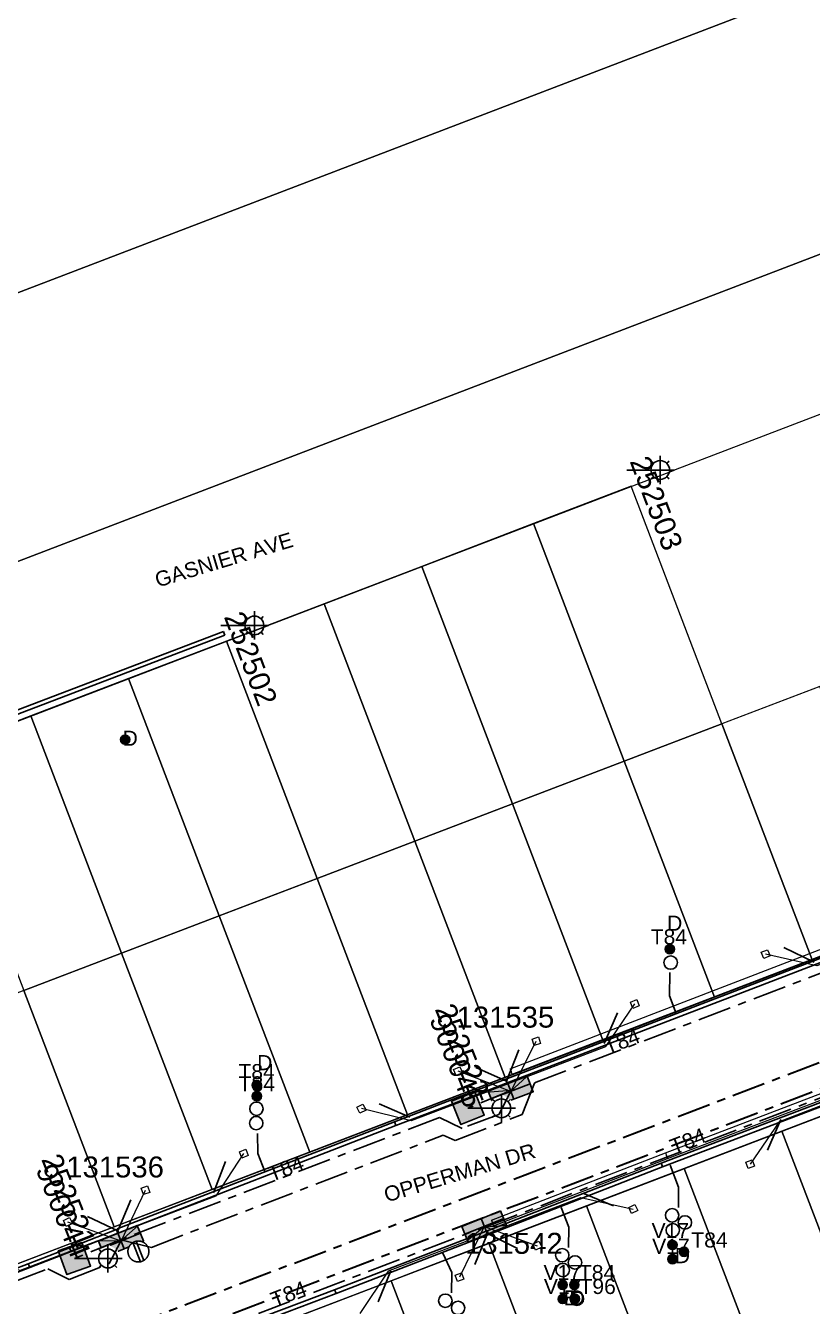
# Model space of a CAD drawing. Header units: metres. Extents: x 0 to 310918, y 0 to 6270107.
# Drawn here: x 310290.1 to 310384, y 6269805 to 6269957.9 of the extents above; entities that cross this region are included whole.
import ezdxf
from ezdxf.enums import TextEntityAlignment as Align

# ---------------------------------------------------------------- set-up
doc = ezdxf.new("R2010")
doc.units = ezdxf.units.M
doc.linetypes.add('Cable Exist UG', pattern=[7, 4, -1, 1, -1])
doc.linetypes.add('PHANTOMX2', pattern=[6.6, 3, -0.75, 0.2, -0.75, 0.2, -0.75, 0.2, -0.75])
doc.layers.get('0').update_dxf_attribs({"color": 6})
for name, color, linetype, lineweight in [('_User Miscellaneous1', 30, 'Continuous', 13), ('_User_HV_Exist', 1, 'Continuous', 35), ('_User_LV_Exist', 5, 'Continuous', 35), ('Cadastre Developer_SP_NEW', 92, 'Continuous', 15), ('Cadastre Land Parcels_SP_EXT', 118, 'Continuous', 15), ('Cadastre Roads_SP_EXT', 218, 'Continuous', 15), ('Mains_HV_EXT', 13, 'Continuous', 25), ('Mains_LV_EXT', 163, 'Continuous', 25), ('Mains_LV_SL_EXT', 135, 'Continuous', 25), ('Services_SP_EXT', 42, 'PHANTOMX2', 20)]:
    doc.layers.add(name, color=color, linetype=linetype, lineweight=lineweight)
doc.layers.add('_User Miscellaneous12', color=252, linetype='Continuous', lineweight=13, plot=False, transparency=0.75)
for name, color, linetype in [('Duct_SP_EXT', 30, 'Continuous'), ('Equip_LV_EXT', 7, 'Continuous'), ('SupportsUG_SP_LV_EXT', 7, 'Continuous'), ('SupportsUG_SP_LV_SL_EXT', 7, 'Continuous'), ('Trench_SP_EXT', 7, 'Continuous')]:
    doc.layers.add(name, color=color, linetype=linetype)
doc.layers.add('Features_HIDE', color=1, linetype='Continuous', plot=False)
doc.styles.add('COLUMN_LABEL', font='arial.ttf', dxfattribs={"height": 2})
doc.styles.add('iecARIAL', font='arial.ttf', dxfattribs={"height": 2})
doc.styles.add('POLE_LABEL', font='arial.ttf', dxfattribs={"height": 2})
doc.styles.add('SL_LABEL', font='arial.ttf', dxfattribs={"height": 2})
doc.styles.get("Standard").update_dxf_attribs({"font": 'arial.ttf'})

# ---------------------------------------------------------------- blocks, each defined once
blk = doc.blocks.new('COLUMN_EXT')
blk.add_hatch(color=256).paths.add_polyline_path([(1.5, -1.5), (1.5, 1.5), (-1.5, 1.5), (-1.5, -1.5)])
blk.add_lwpolyline([(1.5, 1.5), (-1.5, 1.5), (-1.5, -1.5), (1.5, -1.5)], close=True)
at = {"flags": 9}
for tag, p in [('STREETNAME', (-1.81, 1.6)), ('SUBURB', (-1.81, 1.8)), ('NOTES', (-1.81, 2)), ('COLUMN_TYPE', (-1.81, 0.4)), ('OWNED_BY', (-1.81, 0.6)), ('LOCATION', (-1.81, 1.4)), ('LEGEND', (-1.81, 1.2)), ('USAGE', (-1.81, 1)), ('STATE', (-1.81, 0.8))]:
    blk.add_attdef(tag, text='', height=0.2, rotation=180, dxfattribs=at).set_placement(p, align=Align.MIDDLE_LEFT)
at = {"flags": 1}
blk.add_attdef('Z', (-1.81, 2.35), '', height=0.2, rotation=180, dxfattribs=at)
at = {"flags": 9}
for tag, style, p in [('STRUCTURE_PLANT_NUMBER', 'POLE_LABEL', (-1.81, -0.03)), ('STREET_CODE', 'COLUMN_LABEL', (-1.81, 0.2))]:
    blk.add_attdef(tag, text='', height=0.2, rotation=180, dxfattribs=dict(at, style=style)).set_placement(p, align=Align.MIDDLE_LEFT)
at = {"style": 'COLUMN_LABEL', "width": 0.9, "flags": 8}
blk.add_attdef('ASSET_NUM', text='', height=2, rotation=270, dxfattribs=at).set_placement((2, -4), align=Align.MIDDLE_LEFT)
blk = doc.blocks.new('PILLAR_EXT')
blk.add_hatch(color=256).paths.add_polyline_path([(-2.5, 1), (-2.5, -1), (2.5, -1), (2.5, 1)])
for p, q in [((-2.5, 0), (2.5, 0)), ((0, 1), (0, -1))]:
    blk.add_line(p, q)
at = {"ltscale": 10}
blk.add_line((2.5, 0), (-2.5, 0), dxfattribs=at)
blk.add_lwpolyline([(-2.5, -1), (-1.25, -1), (1.25, -1), (2.5, -1), (2.5, 1), (-2.5, 1)], close=True)
at = {"width": 0.9, "flags": 8}
blk.add_attdef('ASSET_NUM', text='', height=2, rotation=90, dxfattribs=at).set_placement((-2, 4), align=Align.MIDDLE_LEFT)
for tag, p, flags in [('OWNED_BY', (0, -0.2), 9), ('STATE', (0, -0.4), 9), ('SUPPORT_TYPE', (0, -0.6), 9), ('USAGE', (0, -0.8), 9), ('LEGEND', (0, -1), 9), ('LOCATION', (0, -1.2), 9), ('NOTES', (0, -1.4), 9), ('PARENT', (0, -1.6), 9), ('STREETNAME', (0, -1.8), 9), ('SUBURB', (0, -2), 1)]:
    blk.add_attdef(tag, p, '', height=0.2, dxfattribs=dict(flags=flags))
blk = doc.blocks.new('DUCT_EXT')
blk.add_circle((0, 0.8), 0.8)
at = {"flags": 1}
blk.add_attdef('Z', (0, 0), '', height=0.2, dxfattribs=at)
at = {"flags": 9}
for tag, p in [('DUCT_CODE', (0, 0)), ('XSECT_TYPE', (0, -0.2)), ('STATE', (0, -0.6)), ('FB_REFERENCE', (0, -0.4)), ('NOTES', (0, -0.8))]:
    blk.add_attdef(tag, text='', height=0.2, dxfattribs=at).set_placement(p, align=Align.MIDDLE_LEFT)
blk = doc.blocks.new('SL_LANTERN_EXT')
at = {"flags": 9}
for tag, p in [('LRATECODE', (-7.4, 0)), ('LOUTREACHVOCAB', (-7.2, 0)), ('LOUTREACH', (-7, 0)), ('LANTNUMBER', (-6.6, 0)), ('LNEW', (-6.4, 0)), ('LMASTVOCAB', (-6.2, 0)), ('LMAST', (-6, 0)), ('LLAMPVOCAB', (-5.8, 0)), ('LLAMP', (-5.6, 0)), ('LEXIST', (-5.4, 0)), ('LCHARGE3PERCENT', (-5.2, 0)), ('LCHARGE3', (-5, 0)), ('LCHARGE2PERCENT', (-4.8, 0)), ('LCHARGE2', (-4.6, 0)), ('LCHARGE1PERCENT', (-4.4, 0)), ('LCHARGE1', (-4.2, 0)), ('LCATEGORY', (-4, 0)), ('LBRACKETVOCAB', (-3.8, 0)), ('LBRACKET', (-3.6, 0)), ('LKINGHEIGHT', (-3.4, 0)), ('CREPLACE', (-3.2, 0)), ('CREMOVE', (-3, 0)), ('CNUMBER', (-2.8, 0)), ('CNEW', (-2.6, 0)), ('CEXIST', (-2.4, 0)), ('USAGE', (-2.2, 0)), ('STATE', (-2, 0)), ('OWNED_BY', (-1.8, 0)), ('ORIENTATION', (-1.6, 0)), ('OPERATING_VOLTAGE', (-1.4, 0)), ('NO_PHASES', (-1.2, 0)), ('LANTERN_TYPE', (-1, 0)), ('LANTERN_PURPOSE', (-0.8, 0)), ('CONTROL_TYPE', (-0.6, 0)), ('CONSTRUCTED_VOLTAGE', (-0.4, 0))]:
    blk.add_attdef(tag, text='', height=0.001, rotation=270, dxfattribs=at).set_placement(p, align=Align.MIDDLE_LEFT)
at = {"style": 'SL_LABEL', "flags": 9}
blk.add_attdef('STREET_CODE', text='', height=0.001, rotation=270, dxfattribs=at).set_placement((0, 0), align=Align.MIDDLE_LEFT)
at = {"flags": 1}
blk.add_attdef('Z', (0, 0), '', height=0.001, rotation=270, dxfattribs=at)
at = {"width": 0.9}
blk.add_attdef('LNUMBER', text='', height=1, dxfattribs=at).set_placement((7, -1), align=Align.MIDDLE_LEFT)
at = {"flags": 9}
for tag, p in [('LREMOVE', (0, -7.6)), ('LREPLACE', (0, -7.8)), ('LTYPE', (0, -8)), ('LTYPEVOCAB', (0, -8.2)), ('LEGEND', (0, -8.4)), ('SUBURB', (0, -8.6)), ('STREETNAME', (0, -8.8)), ('LOCATION', (0, -9)), ('NOTES', (0, -9.2)), ('MAINTAINED_BY', (0, -9.86))]:
    blk.add_attdef(tag, text='', height=0.001, dxfattribs=at).set_placement(p, align=Align.MIDDLE_LEFT)
blk.add_attdef('OPERATED_BY', (0, -9.61), '', height=0.001, dxfattribs=at)
at = {"layer": 'Features_HIDE', "width": 0.9}
blk.add_attdef('ASSET_NUM', text='', height=1, dxfattribs=at).set_placement((7, 1), align=Align.MIDDLE_LEFT)
at = {"transparency": 33554651}
blk.add_wipeout([(5.69, 0), (5.06, -1.06), (4, -1.69), (2.94, -1.06), (2.31, 0), (2.94, 1.06), (4, 1.69), (5.06, 1.06)], dxfattribs=at)
for p, q in [((4, 1.69), (4, 0)), ((0, 0), (4, 0)), ((2.94, 1.06), (3.2, 0.8)), ((5.06, 1.06), (4.8, 0.8)), ((2.94, -1.06), (3.2, -0.8)), ((4, 0), (5.69, 0)), ((4, 0), (4, -1.69)), ((5.06, -1.06), (4.8, -0.8))]:
    blk.add_line(p, q)
blk.add_circle((4, 0), 1.12)
blk = doc.blocks.new('CCP_EXT')
at = {"flags": 9}
for tag, p in [('LIFE_SUPPORT', (0, -1.6)), ('STATE', (0, -1.8)), ('NOTES', (0, -2))]:
    blk.add_attdef(tag, text='', height=0.2, dxfattribs=at).set_placement(p, align=Align.MIDDLE_LEFT)
at = {"transparency": 33554651}
blk.add_wipeout([(0, 0.57), (0.57, 0), (0, -0.57), (-0.57, 0)], dxfattribs=at)
blk.add_lwpolyline([(-0.57, 0), (0, 0.57), (0.57, 0), (0, -0.57), (-0.57, 0)])
at = {"flags": 1}
blk.add_attdef('Z', (0, 0), '', height=0.2, dxfattribs=at)
at = {"flags": 9}
for tag, p in [('CCP_TYPE', (0, 0)), ('CONSTRUCTED_VOLTAGE', (0, -0.2)), ('OPERATING_VOLTAGE', (0, -0.6)), ('ORIENTATION', (0, -0.8)), ('OWNED_BY', (0, -1)), ('NO_PHASES', (0, -0.4)), ('USAGE', (0, -1.2)), ('LEGEND', (0, -1.4))]:
    blk.add_attdef(tag, text='', height=0.2, dxfattribs=at).set_placement(p, align=Align.MIDDLE_LEFT)
blk = doc.blocks.new('LV_UG_LINKS_CLOSED_EXT')
at = {"layer": 'Equip_LV_EXT'}
for tag, flags, p in [('CONSTRUCTED_VOLTAGE', 9, (3, -2.2)), ('OPERATING_VOLTAGE', 9, (3, -2.6)), ('ORIENTATION', 9, (3, -2.8)), ('STATE', 9, (3, -3)), ('NO_PHASES', 9, (3, -2.4)), ('SWITCH_TYPE', 9, (3, -3.2)), ('OWNED_BY', 9, (3, -3.8)), ('OPERATED_BY', 9, (3, -4)), ('TYPE', 9, (3, -4.6)), ('USAGE', 9, (3, -3.4)), ('NOTES', 9, (3, -3.6)), ('MAINTAINED_BY', 9, (3, -4.2)), ('NUMBER_OF_PHASES', 9, (3, -4.4)), ('Z', 1, (3, -4.8))]:
    blk.add_attdef(tag, text='', height=0.2, dxfattribs=dict(at, flags=flags)).set_placement(p, align=Align.MIDDLE_LEFT)
at = {"transparency": 33554651}
blk.add_wipeout([(4, 1.25), (3.97, 1.25), (3.94, 1.25), (3.91, 1.25), (3.88, 1.24), (3.85, 1.24), (3.82, 1.24), (3.79, 1.23), (3.76, 1.23), (3.73, 1.22), (3.7, 1.21), (3.67, 1.2), (3.64, 1.2), (3.61, 1.19), (3.58, 1.18), (3.55, 1.17), (3.52, 1.15), (3.49, 1.14), (3.47, 1.13), (3.44, 1.12), (3.41, 1.1), (3.38, 1.09), (3.36, 1.07), (3.33, 1.06), (3.31, 1.04), (3.28, 1.02), (3.26, 1), (3.23, 0.99), (3.21, 0.97), (3.18, 0.95), (3.16, 0.93), (3.14, 0.91), (3.12, 0.88), (3.09, 0.86), (3.07, 0.84), (3.05, 0.82), (3.03, 0.79), (3.01, 0.77), (3, 0.74), (2.98, 0.72), (2.96, 0.69), (2.94, 0.67), (2.93, 0.64), (2.91, 0.62), (2.9, 0.59), (2.88, 0.56), (2.87, 0.53), (2.86, 0.51), (2.85, 0.48), (2.83, 0.45), (2.82, 0.42), (2.81, 0.39), (2.8, 0.36), (2.8, 0.33), (2.79, 0.3), (2.78, 0.27), (2.77, 0.24), (2.77, 0.21), (2.76, 0.18), (2.76, 0.15), (2.76, 0.12), (2.75, 0.09), (2.75, 0.06), (2.75, 0.03), (2.75, 0), (2.75, -0.03), (2.75, -0.06), (2.75, -0.09), (2.76, -0.12), (2.76, -0.15), (2.76, -0.18), (2.77, -0.21), (2.77, -0.24), (2.78, -0.27), (2.79, -0.3), (2.8, -0.33), (2.8, -0.36), (2.81, -0.39), (2.82, -0.42), (2.83, -0.45), (2.85, -0.48), (2.86, -0.51), (2.87, -0.53), (2.88, -0.56), (2.9, -0.59), (2.91, -0.62), (2.93, -0.64), (2.94, -0.67), (2.96, -0.69), (2.98, -0.72), (3, -0.74), (3.01, -0.77), (3.03, -0.79), (3.05, -0.82), (3.07, -0.84), (3.09, -0.86), (3.12, -0.88), (3.14, -0.91), (3.16, -0.93), (3.18, -0.95), (3.21, -0.97), (3.23, -0.99), (3.26, -1), (3.28, -1.02), (3.31, -1.04), (3.33, -1.06), (3.36, -1.07), (3.38, -1.09), (3.41, -1.1), (3.44, -1.12), (3.47, -1.13), (3.49, -1.14), (3.52, -1.15), (3.55, -1.17), (3.58, -1.18), (3.61, -1.19), (3.64, -1.2), (3.67, -1.2), (3.7, -1.21), (3.73, -1.22), (3.76, -1.23), (3.79, -1.23), (3.82, -1.24), (3.85, -1.24), (3.88, -1.24), (3.91, -1.25), (3.94, -1.25), (3.97, -1.25), (4, -1.25), (4.03, -1.25), (4.06, -1.25), (4.09, -1.25), (4.12, -1.24), (4.15, -1.24), (4.18, -1.24), (4.21, -1.23), (4.24, -1.23), (4.27, -1.22), (4.3, -1.21), (4.33, -1.2), (4.36, -1.2), (4.39, -1.19), (4.42, -1.18), (4.45, -1.17), (4.48, -1.15), (4.51, -1.14), (4.53, -1.13), (4.56, -1.12), (4.59, -1.1), (4.62, -1.09), (4.64, -1.07), (4.67, -1.06), (4.69, -1.04), (4.72, -1.02), (4.74, -1), (4.77, -0.99), (4.79, -0.97), (4.82, -0.95), (4.84, -0.93), (4.86, -0.91), (4.88, -0.88), (4.91, -0.86), (4.93, -0.84), (4.95, -0.82), (4.97, -0.79), (4.99, -0.77), (5, -0.74), (5.02, -0.72), (5.04, -0.69), (5.06, -0.67), (5.07, -0.64), (5.09, -0.62), (5.1, -0.59), (5.12, -0.56), (5.13, -0.53), (5.14, -0.51), (5.15, -0.48), (5.17, -0.45), (5.18, -0.42), (5.19, -0.39), (5.2, -0.36), (5.2, -0.33), (5.21, -0.3), (5.22, -0.27), (5.23, -0.24), (5.23, -0.21), (5.24, -0.18), (5.24, -0.15), (5.24, -0.12), (5.25, -0.09), (5.25, -0.06), (5.25, -0.03), (5.25, 0), (5.25, 0.03), (5.25, 0.06), (5.25, 0.09), (5.24, 0.12), (5.24, 0.15), (5.24, 0.18), (5.23, 0.21), (5.23, 0.24), (5.22, 0.27), (5.21, 0.3), (5.2, 0.33), (5.2, 0.36), (5.19, 0.39), (5.18, 0.42), (5.17, 0.45), (5.15, 0.48), (5.14, 0.51), (5.13, 0.53), (5.12, 0.56), (5.1, 0.59), (5.09, 0.62), (5.07, 0.64), (5.06, 0.67), (5.04, 0.69), (5.02, 0.72), (5, 0.74), (4.99, 0.77), (4.97, 0.79), (4.95, 0.82), (4.93, 0.84), (4.91, 0.86), (4.88, 0.88), (4.86, 0.91), (4.84, 0.93), (4.82, 0.95), (4.79, 0.97), (4.77, 0.99), (4.74, 1), (4.72, 1.02), (4.69, 1.04), (4.67, 1.06), (4.64, 1.07), (4.62, 1.09), (4.59, 1.1), (4.56, 1.12), (4.53, 1.13), (4.51, 1.14), (4.48, 1.15), (4.45, 1.17), (4.42, 1.18), (4.39, 1.19), (4.36, 1.2), (4.33, 1.2), (4.3, 1.21), (4.27, 1.22), (4.24, 1.23), (4.21, 1.23), (4.18, 1.24), (4.15, 1.24), (4.12, 1.24), (4.09, 1.25), (4.06, 1.25), (4.03, 1.25)], dxfattribs=at).dxf.layer = 'Equip_LV_EXT'
at = {"layer": 'Equip_LV_EXT'}
for p, q in [((3.79, 1.23), (3.79, -1.23)), ((4.21, 1.23), (4.21, -1.23))]:
    blk.add_line(p, q, dxfattribs=at)
at = {"layer": 'Equip_LV_EXT', "flags": 128}
blk.add_lwpolyline([(4, 1.25), (3.97, 1.25), (3.94, 1.25), (3.91, 1.25), (3.88, 1.24), (3.85, 1.24), (3.82, 1.24), (3.79, 1.23), (3.76, 1.23), (3.73, 1.22), (3.7, 1.21), (3.67, 1.2), (3.64, 1.2), (3.61, 1.19), (3.58, 1.18), (3.55, 1.17), (3.52, 1.15), (3.49, 1.14), (3.47, 1.13), (3.44, 1.12), (3.41, 1.1), (3.38, 1.09), (3.36, 1.07), (3.33, 1.06), (3.31, 1.04), (3.28, 1.02), (3.26, 1), (3.23, 0.99), (3.21, 0.97), (3.18, 0.95), (3.16, 0.93), (3.14, 0.91), (3.12, 0.88), (3.09, 0.86), (3.07, 0.84), (3.05, 0.82), (3.03, 0.79), (3.01, 0.77), (3, 0.74), (2.98, 0.72), (2.96, 0.69), (2.94, 0.67), (2.93, 0.64), (2.91, 0.62), (2.9, 0.59), (2.88, 0.56), (2.87, 0.53), (2.86, 0.51), (2.85, 0.48), (2.83, 0.45), (2.82, 0.42), (2.81, 0.39), (2.8, 0.36), (2.8, 0.33), (2.79, 0.3), (2.78, 0.27), (2.77, 0.24), (2.77, 0.21), (2.76, 0.18), (2.76, 0.15), (2.76, 0.12), (2.75, 0.09), (2.75, 0.06), (2.75, 0.03), (2.75, 0), (2.75, -0.03), (2.75, -0.06), (2.75, -0.09), (2.76, -0.12), (2.76, -0.15), (2.76, -0.18), (2.77, -0.21), (2.77, -0.24), (2.78, -0.27), (2.79, -0.3), (2.8, -0.33), (2.8, -0.36), (2.81, -0.39), (2.82, -0.42), (2.83, -0.45), (2.85, -0.48), (2.86, -0.51), (2.87, -0.53), (2.88, -0.56), (2.9, -0.59), (2.91, -0.62), (2.93, -0.64), (2.94, -0.67), (2.96, -0.69), (2.98, -0.72), (3, -0.74), (3.01, -0.77), (3.03, -0.79), (3.05, -0.82), (3.07, -0.84), (3.09, -0.86), (3.12, -0.88), (3.14, -0.91), (3.16, -0.93), (3.18, -0.95), (3.21, -0.97), (3.23, -0.99), (3.26, -1), (3.28, -1.02), (3.31, -1.04), (3.33, -1.06), (3.36, -1.07), (3.38, -1.09), (3.41, -1.1), (3.44, -1.12), (3.47, -1.13), (3.49, -1.14), (3.52, -1.15), (3.55, -1.17), (3.58, -1.18), (3.61, -1.19), (3.64, -1.2), (3.67, -1.2), (3.7, -1.21), (3.73, -1.22), (3.76, -1.23), (3.79, -1.23), (3.82, -1.24), (3.85, -1.24), (3.88, -1.24), (3.91, -1.25), (3.94, -1.25), (3.97, -1.25), (4, -1.25), (4.03, -1.25), (4.06, -1.25), (4.09, -1.25), (4.12, -1.24), (4.15, -1.24), (4.18, -1.24), (4.21, -1.23), (4.24, -1.23), (4.27, -1.22), (4.3, -1.21), (4.33, -1.2), (4.36, -1.2), (4.39, -1.19), (4.42, -1.18), (4.45, -1.17), (4.48, -1.15), (4.51, -1.14), (4.53, -1.13), (4.56, -1.12), (4.59, -1.1), (4.62, -1.09), (4.64, -1.07), (4.67, -1.06), (4.69, -1.04), (4.72, -1.02), (4.74, -1), (4.77, -0.99), (4.79, -0.97), (4.82, -0.95), (4.84, -0.93), (4.86, -0.91), (4.88, -0.88), (4.91, -0.86), (4.93, -0.84), (4.95, -0.82), (4.97, -0.79), (4.99, -0.77), (5, -0.74), (5.02, -0.72), (5.04, -0.69), (5.06, -0.67), (5.07, -0.64), (5.09, -0.62), (5.1, -0.59), (5.12, -0.56), (5.13, -0.53), (5.14, -0.51), (5.15, -0.48), (5.17, -0.45), (5.18, -0.42), (5.19, -0.39), (5.2, -0.36), (5.2, -0.33), (5.21, -0.3), (5.22, -0.27), (5.23, -0.24), (5.23, -0.21), (5.24, -0.18), (5.24, -0.15), (5.24, -0.12), (5.25, -0.09), (5.25, -0.06), (5.25, -0.03), (5.25, 0), (5.25, 0.03), (5.25, 0.06), (5.25, 0.09), (5.24, 0.12), (5.24, 0.15), (5.24, 0.18), (5.23, 0.21), (5.23, 0.24), (5.22, 0.27), (5.21, 0.3), (5.2, 0.33), (5.2, 0.36), (5.19, 0.39), (5.18, 0.42), (5.17, 0.45), (5.15, 0.48), (5.14, 0.51), (5.13, 0.53), (5.12, 0.56), (5.1, 0.59), (5.09, 0.62), (5.07, 0.64), (5.06, 0.67), (5.04, 0.69), (5.02, 0.72), (5, 0.74), (4.99, 0.77), (4.97, 0.79), (4.95, 0.82), (4.93, 0.84), (4.91, 0.86), (4.88, 0.88), (4.86, 0.91), (4.84, 0.93), (4.82, 0.95), (4.79, 0.97), (4.77, 0.99), (4.74, 1), (4.72, 1.02), (4.69, 1.04), (4.67, 1.06), (4.64, 1.07), (4.62, 1.09), (4.59, 1.1), (4.56, 1.12), (4.53, 1.13), (4.51, 1.14), (4.48, 1.15), (4.45, 1.17), (4.42, 1.18), (4.39, 1.19), (4.36, 1.2), (4.33, 1.2), (4.3, 1.21), (4.27, 1.22), (4.24, 1.23), (4.21, 1.23), (4.18, 1.24), (4.15, 1.24), (4.12, 1.24), (4.09, 1.25), (4.06, 1.25), (4.03, 1.25)], close=True, dxfattribs=at)
at = {"layer": 'Equip_LV_EXT', "flags": 9}
blk.add_attdef('ACTUAL_STATUS', text='', height=0.2, dxfattribs=at).set_placement((3, -2), align=Align.MIDDLE_LEFT)
blk = doc.blocks.new('CABLE_LARGE_EXT')
h = blk.add_hatch(color=256)
edge = h.paths.add_edge_path()
edge.add_arc((0, 0.55), 0.55, 0, 360)
blk.add_circle((0, 0.55), 0.55)
at = {"flags": 1}
blk.add_attdef('Z', (0, 0), '', height=0.2, dxfattribs=at)
at = {"flags": 9}
for tag, p in [('COND_CODE', (0, 0)), ('STATE', (0, -0.4)), ('XSECT_SIZE', (0, -0.6)), ('FB_REFERENCE', (0, -0.2)), ('NOTES', (0, -0.8))]:
    blk.add_attdef(tag, text='', height=0.2, dxfattribs=at).set_placement(p, align=Align.MIDDLE_LEFT)

msp = doc.modelspace()

# ---------------------------------------------------------------- linework, layer by layer
at = {"layer": '_User Miscellaneous1'}
for p, q in [((310366.42, 6269823.38), (310366.55, 6269823.05)), ((310366.68, 6269822.71), (310366.55, 6269823.05)), ((310345.67, 6269815.32), (310345.8, 6269814.98)), ((310345.93, 6269814.65), (310345.8, 6269814.98))]:
    msp.add_line(p, q, dxfattribs=at)
at = {"layer": 'Cadastre Developer_SP_NEW', "linetype": 'Continuous'}
for points in [[(310348.17, 6269865.02), (310337.36, 6269893.34), (310325.7, 6269888.88), (310336.52, 6269860.56), (310348.17, 6269865.02)], [(310301.54, 6269847.19), (310290.73, 6269875.5), (310279.07, 6269871.04), (310289.88, 6269842.73), (310301.54, 6269847.19)], [(310402.78, 6269802.18), (310391.98, 6269830.41), (310380.32, 6269825.95), (310391.12, 6269797.72), (310402.78, 6269802.18)]]:
    msp.add_lwpolyline(points, close=True, dxfattribs=at)
at = {"layer": 'Cadastre Land Parcels_SP_EXT', "linetype": 'Continuous'}
for points in [[(310528.12, 6270017.54), (310513.67, 6270055.32), (310242.19, 6269951.36), (310174.22, 6269925.32), (310106.2, 6269899.27), (310038.14, 6269873.21), (309970.04, 6269847.13), (309911.13, 6269823.17), (309905.03, 6269778.91), (310237.96, 6269906.41), (310528.12, 6270017.54)], [(309911.66, 6269749.41), (310049.94, 6269802.37), (310071.06, 6269810.45), (310129.64, 6269832.88), (310152.76, 6269841.73), (310238.55, 6269874.58), (310453.01, 6269956.7), (310476.04, 6269965.52), (310504.02, 6269976.23), (310511.01, 6269978.91), (310538.82, 6269989.55), (310528.12, 6270017.54), (310237.96, 6269906.41), (309905.03, 6269778.91), (309900.39, 6269745.1), (309911.66, 6269749.41)], [(310373.17, 6269874.58), (310362.35, 6269902.91), (310350.69, 6269898.45), (310361.51, 6269870.12), (310373.17, 6269874.58)], [(310361.51, 6269870.12), (310350.69, 6269898.45), (310337.36, 6269893.34), (310348.17, 6269865.02), (310361.51, 6269870.12)], [(310348.17, 6269865.02), (310337.36, 6269893.34), (310325.7, 6269888.88), (310336.52, 6269860.56), (310348.17, 6269865.02)], [(310336.52, 6269860.56), (310325.7, 6269888.88), (310314.04, 6269884.42), (310324.86, 6269856.11), (310336.52, 6269860.56)], [(310324.86, 6269856.11), (310314.04, 6269884.42), (310302.38, 6269879.96), (310313.2, 6269851.65), (310324.86, 6269856.11)], [(310313.2, 6269851.65), (310302.38, 6269879.96), (310290.73, 6269875.5), (310301.54, 6269847.19), (310313.2, 6269851.65)], [(310395.61, 6269850.86), (310384.83, 6269879.03), (310373.17, 6269874.58), (310383.95, 6269846.4), (310395.61, 6269850.86)], [(310301.54, 6269847.19), (310290.73, 6269875.5), (310279.07, 6269871.04), (310289.88, 6269842.73), (310301.54, 6269847.19)], [(310383.95, 6269846.4), (310373.17, 6269874.58), (310361.51, 6269870.12), (310372.29, 6269841.94), (310383.95, 6269846.4)], [(310372.29, 6269841.94), (310361.51, 6269870.12), (310348.17, 6269865.02), (310358.96, 6269836.83), (310372.29, 6269841.94)], [(310358.96, 6269836.83), (310348.17, 6269865.02), (310336.52, 6269860.56), (310347.3, 6269832.37), (310358.96, 6269836.83)], [(310347.3, 6269832.37), (310336.52, 6269860.56), (310324.86, 6269856.11), (310335.64, 6269827.91), (310347.3, 6269832.37)], [(310335.64, 6269827.91), (310324.86, 6269856.11), (310313.2, 6269851.65), (310323.98, 6269823.45), (310335.64, 6269827.91)], [(310323.98, 6269823.45), (310313.2, 6269851.65), (310301.54, 6269847.19), (310312.33, 6269818.99), (310323.98, 6269823.45)], [(310312.33, 6269818.99), (310301.54, 6269847.19), (310289.88, 6269842.73), (310300.67, 6269814.53), (310312.33, 6269818.99)], [(310300.67, 6269814.53), (310289.88, 6269842.73), (310278.22, 6269838.28), (310289.01, 6269810.07), (310300.67, 6269814.53)], [(310402.78, 6269802.18), (310391.98, 6269830.41), (310380.32, 6269825.95), (310391.12, 6269797.72), (310402.78, 6269802.18)], [(310391.12, 6269797.72), (310380.32, 6269825.95), (310368.67, 6269821.49), (310379.46, 6269793.27), (310391.12, 6269797.72)], [(310379.46, 6269793.27), (310368.67, 6269821.49), (310357.01, 6269817.03), (310367.8, 6269788.81), (310379.46, 6269793.27)], [(310367.8, 6269788.81), (310357.01, 6269817.03), (310345.35, 6269812.57), (310356.14, 6269784.35), (310367.8, 6269788.81)], [(310356.14, 6269784.35), (310345.35, 6269812.57), (310333.69, 6269808.11), (310344.48, 6269779.89), (310356.14, 6269784.35)], [(310344.48, 6269779.89), (310333.69, 6269808.11), (310322.03, 6269803.65), (310332.82, 6269775.44), (310344.48, 6269779.89)]]:
    msp.add_lwpolyline(points, close=True, dxfattribs=at)
at = {"layer": 'Duct_SP_EXT'}
for p, q in [((310334.08, 6269827.08), (310334.16, 6269826.86)), ((310334.25, 6269826.64), (310334.16, 6269826.86)), ((310365.92, 6269822.14), (310366.01, 6269821.92)), ((310366.09, 6269821.69), (310366.01, 6269821.92)), ((310345.17, 6269814.07), (310345.25, 6269813.85)), ((310345.17, 6269814.07), (310345.25, 6269813.85)), ((310345.34, 6269813.63), (310345.25, 6269813.85)), ((310345.34, 6269813.63), (310345.25, 6269813.85)), ((310255.06, 6269796.65), (310290.41, 6269810.12)), ((310290.41, 6269810.12), (310290.5, 6269809.89)), ((310290.58, 6269809.67), (310290.5, 6269809.89)), ((310255.23, 6269796.2), (310290.58, 6269809.67)), ((310298.24, 6269796.22), (310326.95, 6269807.02)), ((310326.95, 6269807.02), (310327.04, 6269806.8)), ((310327.12, 6269806.57), (310327.04, 6269806.8)), ((310298.41, 6269795.77), (310327.12, 6269806.57))]:
    msp.add_line(p, q, dxfattribs=at)
for points in [[(310366.93, 6269844.88), (310366.89, 6269842.09), (310367.71, 6269839.99)], [(310317.77, 6269825.69), (310317.79, 6269823.3), (310318.62, 6269821.14)], [(310367.97, 6269816.85), (310368, 6269819.26), (310366.98, 6269821.88)], [(310354.86, 6269812.08), (310354.89, 6269814.5), (310353.98, 6269816.85)], [(310340.91, 6269806.65), (310340.94, 6269809.07), (310339.87, 6269811.4)]]:
    msp.add_lwpolyline(points, dxfattribs=at)
at = {"layer": 'Trench_SP_EXT', "linetype": 'Cable Exist UG'}
for points in [[(310384.17, 6269846.14), (310380.19, 6269848.05)], [(310359.12, 6269836.41), (310360.87, 6269840.49)], [(310335.94, 6269827.64), (310331.72, 6269829.43)], [(310380.19, 6269827.34), (310378.42, 6269823.24)], [(310312.5, 6269818.59), (310314.06, 6269822.61)], [(310356.55, 6269818.56), (310360.86, 6269816.78)], [(310345.19, 6269813.75), (310343.55, 6269809.69)], [(310345.19, 6269813.75), (310349.07, 6269811.8)], [(310333.66, 6269809.3), (310331.98, 6269805.23)]]:
    msp.add_lwpolyline(points, dxfattribs=at)

# ---------------------------------------------------------------- block references
at = {"layer": 'Duct_SP_EXT'}
for name, p, rotation in [('CABLE_LARGE_EXT', (310301.41, 6269872.67), 270.6031209084102), ('CABLE_LARGE_EXT', (310366.4, 6269847.68), 269.9999999999998), ('DUCT_EXT', (310366.25, 6269846.07), 269.9726450912934), ('CABLE_LARGE_EXT', (310317.12, 6269831.45), 268.8073535390478), ('CABLE_LARGE_EXT', (310317.13, 6269830.13), 269.140926747603), ('DUCT_EXT', (310316.83, 6269828.63), 270.2407190855803), ('DUCT_EXT', (310316.8, 6269826.91), 270.2407190855803), ('DUCT_EXT', (310366.42, 6269815.91), 270.0912451295357), ('DUCT_EXT', (310366.5, 6269814.14), 269.8916089684206), ('DUCT_EXT', (310367.95, 6269815.06), 269.8916089684206), ('CABLE_LARGE_EXT', (310366.72, 6269812.37), 270.0912451295357), ('DUCT_EXT', (310353.31, 6269811.15), 270.0912451295357), ('CABLE_LARGE_EXT', (310368.09, 6269811.55), 270.0912451295357), ('DUCT_EXT', (310353.38, 6269809.38), 269.8916089684206), ('DUCT_EXT', (310354.83, 6269810.29), 269.8916089684206), ('CABLE_LARGE_EXT', (310366.72, 6269810.68), 270.0912451295357), ('CABLE_LARGE_EXT', (310353.61, 6269807.61), 270.0912451295357), ('CABLE_LARGE_EXT', (310355, 6269807.61), 270.0912451295357), ('DUCT_EXT', (310355.06, 6269805.95), 270.5490723705184), ('DUCT_EXT', (310339.36, 6269805.72), 270.0912451295357), ('DUCT_EXT', (310340.88, 6269804.86), 269.8916089684206), ('CABLE_LARGE_EXT', (310353.61, 6269805.92), 270.0912451295357), ('CABLE_LARGE_EXT', (310355.06, 6269805.95), 270.1327105279442)]:
    msp.add_blockref(name, p, dxfattribs=dict(at, rotation=rotation))
at = {"layer": 'SupportsUG_SP_LV_EXT'}
ref = msp.add_blockref('PILLAR_EXT', (310347.96, 6269830.7), dxfattribs=dict(at, rotation=20.94724944616781))
ref.add_attrib('ASSET_NUM', '131535', dxfattribs={"layer": '0', "height": 2.5, "style": 'iecARIAL'}).set_placement((310353.16, 6269839.56), align=Align.MIDDLE_RIGHT)
ref = msp.add_blockref('PILLAR_EXT', (310301.47, 6269812.84), dxfattribs=dict(at, rotation=22.26134109963496))
ref.add_attrib('ASSET_NUM', '131536', dxfattribs={"layer": '0', "height": 2.5, "style": 'iecARIAL'}).set_placement((310306.59, 6269821.68), align=Align.MIDDLE_RIGHT)
ref = msp.add_blockref('PILLAR_EXT', (310344.81, 6269814.59), dxfattribs=dict(at, rotation=202.0609966748311))
ref.add_attrib('ASSET_NUM', '131542', dxfattribs={"layer": '0', "height": 2.5, "style": 'iecARIAL'}).set_placement((310342.51, 6269812.57), align=Align.MIDDLE_LEFT)
at = {"layer": 'SupportsUG_SP_LV_SL_EXT'}
ref = msp.add_blockref('COLUMN_EXT', (310342.85, 6269828.68), dxfattribs=dict(at, rotation=21.76590042204313))
ref.add_attrib('ASSET_NUM', '900045', dxfattribs={"layer": '0', "height": 2.5, "rotation": 291.7262, "style": 'COLUMN_LABEL'}).set_placement((310344.85, 6269829.43), align=Align.TOP_RIGHT)
ref = msp.add_blockref('COLUMN_EXT', (310295.91, 6269810.76), dxfattribs=dict(at, rotation=19.9339943871911))
ref.add_attrib('ASSET_NUM', '900044', dxfattribs={"layer": '0', "height": 2.5, "rotation": 291.8057, "style": 'COLUMN_LABEL'}).set_placement((310297.91, 6269811.51), align=Align.TOP_RIGHT)

# ---------------------------------------------------------------- texts
at = {"layer": '_User_LV_Exist'}
for s, rotation, p in [('GASNIER AVE', 16.7631, (310305.84, 6269890.82)), ('OPPERMAN DR', 16.7513, (310333.17, 6269817.44))]:
    msp.add_text(s, height=1.8, rotation=rotation, dxfattribs=at).set_placement(p)
at = {"layer": 'Cadastre Roads_SP_EXT'}
msp.add_text('OPPERMAN DR', height=1.8, rotation=16.7513, dxfattribs=at).set_placement((310333.17, 6269817.44))
at = {"layer": 'Duct_SP_EXT'}
for s, p in [('D', (310301.66, 6269871.94)), ('D', (310366.62, 6269849.87)), ('T84', (310364.67, 6269848.25)), ('D', (310317.71, 6269833.23)), ('T84', (310315.48, 6269832.16)), ('T84', (310315.5, 6269830.7)), ('V17', (310364.77, 6269813.19)), ('V17', (310364.84, 6269811.31)), ('T84', (310369.51, 6269812.07)), ('D', (310367.54, 6269810.2)), ('V17', (310351.87, 6269808.2)), ('T84', (310356.1, 6269808.18)), ('V17', (310351.92, 6269806.51)), ('T96', (310356.17, 6269806.52)), ('B', (310354.26, 6269805.17)), ('D', (310354.97, 6269805.17))]:
    msp.add_text(s, height=1.8, dxfattribs=at).set_placement(p)
at = {"layer": 'Mains_LV_EXT'}
for rotation, p in [(20.9588, (310359.53, 6269835.06)), (21.1061, (310367.4, 6269823.18)), (20.9458, (310319.43, 6269819.88)), (20.9789, (310319.77, 6269804.92))]:
    msp.add_text('T84', height=1.8, rotation=rotation, dxfattribs=at).set_placement(p)

# ---------------------------------------------------------------- next in the draw order: block references
at = {"layer": 'Features_HIDE'}
ref = msp.add_blockref('SL_LANTERN_EXT', (310361.8, 6269904.85), dxfattribs=at)
ref.add_attrib('ASSET_NUM', '252503', dxfattribs={"layer": '0', "height": 2.5, "rotation": 290.635, "style": 'iecARIAL'}).set_placement((310363.3, 6269906.35), align=Align.MIDDLE_LEFT)
ref = msp.add_blockref('SL_LANTERN_EXT', (310313.38, 6269886.3), dxfattribs=at)
ref.add_attrib('ASSET_NUM', '252502', dxfattribs={"layer": '0', "height": 2.5, "rotation": 290.8559, "style": 'iecARIAL'}).set_placement((310314.88, 6269887.8), align=Align.MIDDLE_LEFT)
ref = msp.add_blockref('SL_LANTERN_EXT', (310342.85, 6269828.68), dxfattribs=at)
ref.add_attrib('ASSET_NUM', '252522', dxfattribs={"layer": '0', "height": 2.5, "rotation": 291.7262, "style": 'iecARIAL'}).set_placement((310344.35, 6269830.18), align=Align.MIDDLE_RIGHT)
ref = msp.add_blockref('SL_LANTERN_EXT', (310295.91, 6269810.76), dxfattribs=at)
ref.add_attrib('ASSET_NUM', '252521', dxfattribs={"layer": '0', "height": 2.5, "rotation": 291.8057, "style": 'iecARIAL'}).set_placement((310297.41, 6269812.26), align=Align.MIDDLE_RIGHT)
at = {"layer": 'Services_SP_EXT'}
for p, rotation in [((310378.38, 6269847.08), 336.9272845243464), ((310362.78, 6269841.13), 245.451702025132), ((310351.02, 6269836.69), 242.9472495294185), ((310330.16, 6269828.64), 341.6243587003576), ((310316.12, 6269823.27), 245.8257653278005), ((310376.54, 6269822.01), 64.61452016554145), ((310304.39, 6269818.9), 244.2613410615464), ((310362.58, 6269816.66), 161.0211469921325), ((310351.13, 6269812.29), 160.0609969022036), ((310341.86, 6269808.54), 64.06099678630508)]:
    msp.add_blockref('CCP_EXT', p, dxfattribs=dict(at, rotation=rotation))

# ---------------------------------------------------------------- next in the draw order: linework, layer by layer
at = {"layer": '_User Miscellaneous1'}
for p, q in [((310347.89, 6269833.41), (310392.27, 6269850.47)), ((310348.15, 6269832.74), (310392.53, 6269849.8)), ((310347.89, 6269833.41), (310348.02, 6269833.08)), ((310348.15, 6269832.74), (310348.02, 6269833.08)), ((310366.42, 6269823.38), (310392.06, 6269833.16)), ((310366.68, 6269822.71), (310392.32, 6269832.48)), ((310345.67, 6269815.32), (310366.42, 6269823.38)), ((310345.93, 6269814.65), (310366.68, 6269822.71))]:
    msp.add_line(p, q, dxfattribs=at)
at = {"layer": '_User Miscellaneous12'}
for points in [[(310396.39, 6269849.19), (310393.4, 6269849.1), (310393.4, 6269849.1), (310384.5, 6269845.69), (310378.38, 6269847.08)], [(310347.97, 6269830.72), (310349.84, 6269832.43), (310349.84, 6269832.43), (310359.33, 6269836.06), (310362.78, 6269841.13)], [(310347.96, 6269830.7), (310351.02, 6269836.69)], [(310391.31, 6269832.38), (310389.28, 6269830.63), (310389.28, 6269830.63), (310379.98, 6269827.07), (310376.54, 6269822.01)], [(310348, 6269830.79), (310345.01, 6269830.58), (310345.01, 6269830.58), (310336.1, 6269827.17), (310330.16, 6269828.64)], [(310344.94, 6269814.54), (310347.72, 6269814.73), (310347.72, 6269814.73), (310356.33, 6269818.02), (310362.58, 6269816.66)], [(310344.84, 6269814.57), (310342.71, 6269812.81), (310342.71, 6269812.81), (310333.35, 6269809.23), (310329.98, 6269804.19)], [(310344.81, 6269814.59), (310341.86, 6269808.54)], [(310344.81, 6269814.59), (310351.13, 6269812.29)]]:
    msp.add_lwpolyline(points, dxfattribs=at)
at = {"layer": 'Cadastre Developer_SP_NEW', "linetype": 'Continuous'}
for points in [[(310373.17, 6269874.58), (310362.35, 6269902.91), (310350.69, 6269898.45), (310361.51, 6269870.12), (310373.17, 6269874.58)], [(310361.51, 6269870.12), (310350.69, 6269898.45), (310337.36, 6269893.34), (310348.17, 6269865.02), (310361.51, 6269870.12)], [(310336.52, 6269860.56), (310325.7, 6269888.88), (310314.04, 6269884.42), (310324.86, 6269856.11), (310336.52, 6269860.56)], [(310324.86, 6269856.11), (310314.04, 6269884.42), (310302.38, 6269879.96), (310313.2, 6269851.65), (310324.86, 6269856.11)], [(310313.2, 6269851.65), (310302.38, 6269879.96), (310290.73, 6269875.5), (310301.54, 6269847.19), (310313.2, 6269851.65)], [(310395.61, 6269850.86), (310384.83, 6269879.03), (310373.17, 6269874.58), (310383.95, 6269846.4), (310395.61, 6269850.86)], [(310383.95, 6269846.4), (310373.17, 6269874.58), (310361.51, 6269870.12), (310372.29, 6269841.94), (310383.95, 6269846.4)], [(310372.29, 6269841.94), (310361.51, 6269870.12), (310348.17, 6269865.02), (310358.96, 6269836.83), (310372.29, 6269841.94)], [(310335.64, 6269827.91), (310324.86, 6269856.11), (310313.2, 6269851.65), (310323.98, 6269823.45), (310335.64, 6269827.91)], [(310323.98, 6269823.45), (310313.2, 6269851.65), (310301.54, 6269847.19), (310312.33, 6269818.99), (310323.98, 6269823.45)], [(310391.12, 6269797.72), (310380.32, 6269825.95), (310368.67, 6269821.49), (310379.46, 6269793.27), (310391.12, 6269797.72)], [(310379.46, 6269793.27), (310368.67, 6269821.49), (310357.01, 6269817.03), (310367.8, 6269788.81), (310379.46, 6269793.27)], [(310367.8, 6269788.81), (310357.01, 6269817.03), (310345.35, 6269812.57), (310356.14, 6269784.35), (310367.8, 6269788.81)], [(310356.14, 6269784.35), (310345.35, 6269812.57), (310333.69, 6269808.11), (310344.48, 6269779.89), (310356.14, 6269784.35)], [(310344.48, 6269779.89), (310333.69, 6269808.11), (310322.03, 6269803.65), (310332.82, 6269775.44), (310344.48, 6269779.89)]]:
    msp.add_lwpolyline(points, close=True, dxfattribs=at)
at = {"layer": 'Duct_SP_EXT'}
for p, q in [((310286.07, 6269875.08), (310313.68, 6269885.59)), ((310286.24, 6269874.63), (310313.85, 6269885.14)), ((310313.68, 6269885.59), (310313.77, 6269885.36)), ((310313.85, 6269885.14), (310313.77, 6269885.36)), ((310347.39, 6269832.17), (310391.77, 6269849.23)), ((310347.56, 6269831.72), (310391.94, 6269848.78)), ((310347.39, 6269832.17), (310347.47, 6269831.94)), ((310347.39, 6269832.17), (310347.47, 6269831.94)), ((310347.56, 6269831.72), (310347.47, 6269831.94)), ((310347.56, 6269831.72), (310347.47, 6269831.94)), ((310365.92, 6269822.14), (310391.56, 6269831.91)), ((310366.09, 6269821.69), (310391.73, 6269831.46)), ((310334.08, 6269827.08), (310342.14, 6269830.16)), ((310334.25, 6269826.64), (310342.32, 6269829.71)), ((310342.14, 6269830.16), (310342.23, 6269829.94)), ((310342.14, 6269830.16), (310342.23, 6269829.94)), ((310342.32, 6269829.71), (310342.23, 6269829.94)), ((310342.32, 6269829.71), (310342.23, 6269829.94)), ((310301.01, 6269814.29), (310334.08, 6269827.08)), ((310345.17, 6269814.07), (310365.92, 6269822.14)), ((310345.34, 6269813.63), (310366.09, 6269821.69)), ((310300.93, 6269814.22), (310301.02, 6269814)), ((310301.01, 6269814.29), (310301.1, 6269814.06)), ((310301.11, 6269813.77), (310301.02, 6269814)), ((310326.95, 6269807.02), (310345.17, 6269814.07)), ((310327.12, 6269806.57), (310345.34, 6269813.63)), ((310290.41, 6269810.12), (310295.33, 6269812.04)), ((310290.58, 6269809.67), (310295.51, 6269811.59)), ((310295.33, 6269812.04), (310295.42, 6269811.82)), ((310295.33, 6269812.04), (310295.42, 6269811.82)), ((310295.51, 6269811.59), (310295.42, 6269811.82)), ((310295.51, 6269811.59), (310295.42, 6269811.82))]:
    msp.add_line(p, q, dxfattribs=at)
at = {"layer": 'Mains_LV_EXT', "linetype": 'Cable Exist UG'}
msp.add_lwpolyline([(310345.01, 6269814.54), (310391.37, 6269832.44)], dxfattribs=at)
at = {"layer": 'Mains_LV_SL_EXT', "linetype": 'Cable Exist UG'}
msp.add_lwpolyline([(310348.1, 6269830.84), (310342.85, 6269828.68)], dxfattribs=at)
at = {"layer": 'Trench_SP_EXT', "linetype": 'Cable Exist UG'}
for points in [[(310347.47, 6269831.94), (310349.17, 6269836.32)], [(310347.47, 6269831.94), (310343.33, 6269833.76)], [(310301.1, 6269814.06), (310302.79, 6269818.12)], [(310301.1, 6269814.06), (310297.04, 6269815.96)]]:
    msp.add_lwpolyline(points, dxfattribs=at)

# ---------------------------------------------------------------- next in the draw order: block references
at = {"layer": 'Services_SP_EXT'}
for p, rotation in [((310341.68, 6269833.11), 338.9472492257187), ((310295.13, 6269815.11), 340.261341197623)]:
    msp.add_blockref('CCP_EXT', p, dxfattribs=dict(at, rotation=rotation))

# ---------------------------------------------------------------- next in the draw order: linework, layer by layer
at = {"layer": '_User Miscellaneous12'}
msp.add_lwpolyline([(310347.96, 6269830.7), (310341.68, 6269833.11)], dxfattribs=at)
at = {"layer": 'Cadastre Developer_SP_NEW', "linetype": 'Continuous'}
for points in [[(310358.96, 6269836.83), (310348.17, 6269865.02), (310336.52, 6269860.56), (310347.3, 6269832.37), (310358.96, 6269836.83)], [(310347.3, 6269832.37), (310336.52, 6269860.56), (310324.86, 6269856.11), (310335.64, 6269827.91), (310347.3, 6269832.37)], [(310312.33, 6269818.99), (310301.54, 6269847.19), (310289.88, 6269842.73), (310300.67, 6269814.53), (310312.33, 6269818.99)], [(310300.67, 6269814.53), (310289.88, 6269842.73), (310278.22, 6269838.28), (310289.01, 6269810.07), (310300.67, 6269814.53)]]:
    msp.add_lwpolyline(points, close=True, dxfattribs=at)
at = {"layer": 'Cadastre Roads_SP_EXT', "linetype": 'Continuous'}
for points in [[(310458.47, 6269939.69), (310453.01, 6269956.7), (310238.55, 6269874.58), (310152.76, 6269841.73), (310158.78, 6269825), (310458.47, 6269939.69)], [(310486.16, 6269866.45), (310479.87, 6269883.1), (310180.17, 6269768.42), (310186.47, 6269751.77), (310486.16, 6269866.45)]]:
    msp.add_lwpolyline(points, close=True, dxfattribs=at)
at = {"layer": 'Duct_SP_EXT'}
for p, q in [((310342.14, 6269830.16), (310347.39, 6269832.17)), ((310342.32, 6269829.71), (310347.56, 6269831.72)), ((310295.33, 6269812.04), (310300.93, 6269814.22)), ((310295.51, 6269811.59), (310301.11, 6269813.77))]:
    msp.add_line(p, q, dxfattribs=at)

# ---------------------------------------------------------------- next in the draw order: block references
at = {"layer": 'Equip_LV_EXT', "rotation": 22.26134111226925}
msp.add_blockref('LV_UG_LINKS_CLOSED_EXT', (310299.84, 6269810.08), dxfattribs=at)

# ---------------------------------------------------------------- next in the draw order: linework, layer by layer
at = {"layer": '_User Miscellaneous12'}
for points in [[(310301.44, 6269812.85), (310303.53, 6269814.7), (310303.53, 6269814.7), (310312.81, 6269818.25), (310316.12, 6269823.27)], [(310301.47, 6269812.84), (310304.39, 6269818.9)], [(310301.47, 6269812.84), (310295.13, 6269815.11)], [(310301.45, 6269812.85), (310298.6, 6269812.82), (310298.6, 6269812.82), (310289.45, 6269809.31), (310283.44, 6269810.76)]]:
    msp.add_lwpolyline(points, dxfattribs=at)
at = {"layer": '_User_HV_Exist', "linetype": 'Cable Exist UG'}
msp.add_lwpolyline([(310107.25, 6269807.2), (310105.83, 6269811.2), (310105.83, 6269811.2), (310133.57, 6269821.82), (310135.52, 6269820.46), (310152.75, 6269827.08), (310155.87, 6269826.2), (310155.87, 6269826.2), (310153.06, 6269819.91), (310155.67, 6269813.08), (310170.03, 6269775.46), (310172.59, 6269768.5), (310177.84, 6269766.26), (310181.53, 6269756.45), (310184.36, 6269757.55), (310184.36, 6269757.55), (310191.39, 6269760.24), (310460.26, 6269863), (310456.81, 6269872.81)], dxfattribs=at)
at = {"layer": '_User_HV_Exist', "color": 1, "linetype": 'Cable Exist UG'}
msp.add_lwpolyline([(310249.43, 6269779.23), (310460.89, 6269860.03), (310486.26, 6269869.7), (310493.64, 6269866.34), (310493.64, 6269866.34), (310510.41, 6269821.78), (310513.05, 6269815.18), (310510.77, 6269809.53), (310512.54, 6269805.67), (310512.54, 6269805.67), (310537.37, 6269814.93), (310573.26, 6269828.66)], dxfattribs=at)
at = {"layer": 'Cadastre Developer_SP_NEW', "linetype": 'Continuous'}
for points in [[(310528.12, 6270017.54), (310513.67, 6270055.32), (310242.19, 6269951.36), (310174.22, 6269925.32), (310106.2, 6269899.27), (310038.14, 6269873.21), (309970.04, 6269847.13), (309911.13, 6269823.17), (309905.03, 6269778.91), (310237.96, 6269906.41), (310528.12, 6270017.54)], [(309911.66, 6269749.41), (310049.94, 6269802.37), (310071.06, 6269810.45), (310129.64, 6269832.88), (310152.76, 6269841.73), (310238.55, 6269874.58), (310453.01, 6269956.7), (310476.04, 6269965.52), (310504.02, 6269976.23), (310511.01, 6269978.91), (310538.82, 6269989.55), (310528.12, 6270017.54), (310237.96, 6269906.41), (309905.03, 6269778.91), (309900.39, 6269745.1), (309911.66, 6269749.41)]]:
    msp.add_lwpolyline(points, close=True, dxfattribs=at)
at = {"layer": 'Duct_SP_EXT'}
for q in [(310334.25, 6269826.64), (310301.1, 6269814.06)]:
    msp.add_line((310301.19, 6269813.84), q, dxfattribs=at)
at = {"layer": 'Mains_HV_EXT', "linetype": 'Cable Exist UG'}
msp.add_lwpolyline([(310107.25, 6269807.2), (310105.83, 6269811.2), (310105.83, 6269811.2), (310133.57, 6269821.82), (310135.52, 6269820.46), (310152.75, 6269827.08), (310155.87, 6269826.2), (310155.87, 6269826.2), (310153.06, 6269819.91), (310155.67, 6269813.08), (310170.03, 6269775.46), (310172.59, 6269768.5), (310177.84, 6269766.26), (310181.53, 6269756.45), (310184.36, 6269757.55), (310184.36, 6269757.55), (310191.39, 6269760.24), (310460.26, 6269863), (310456.81, 6269872.81)], dxfattribs=at)
at = {"layer": 'Mains_HV_EXT', "color": 1, "linetype": 'Cable Exist UG'}
msp.add_lwpolyline([(310249.43, 6269779.23), (310460.89, 6269860.03), (310486.26, 6269869.7), (310493.64, 6269866.34), (310493.64, 6269866.34), (310510.41, 6269821.78), (310513.05, 6269815.18), (310510.77, 6269809.53), (310512.54, 6269805.67), (310512.54, 6269805.67), (310537.37, 6269814.93), (310573.26, 6269828.66)], dxfattribs=at)
at = {"layer": 'Mains_LV_EXT', "linetype": 'Cable Exist UG'}
for points in [[(310301.44, 6269813), (310305.11, 6269812.09), (310305.11, 6269812.09), (310339.89, 6269825.47), (310341.32, 6269824.85), (310341.32, 6269824.85), (310349.34, 6269827.94), (310350.81, 6269831.72), (310350.81, 6269831.72), (310390.59, 6269846.95), (310392.16, 6269845.41), (310392.16, 6269845.41), (310394.74, 6269846.4), (310396.42, 6269849.26)], [(310348.02, 6269830.82), (310346.56, 6269827.94), (310346.56, 6269827.94), (310342.16, 6269826.29), (310339.47, 6269827.57), (310339.47, 6269827.57), (310301.23, 6269812.92)], [(310298.28, 6269796.68), (310344.9, 6269814.55)], [(310204.1, 6269755.2), (310202.91, 6269756.61), (310200.76, 6269762.69), (310200.76, 6269762.69), (310183.08, 6269755.99), (310183.08, 6269755.99), (310180.36, 6269763.4), (310180.36, 6269763.4), (310203.41, 6269772.1), (310204.93, 6269771.42), (310204.93, 6269771.42), (310219.42, 6269776.85), (310219.53, 6269778.15), (310255.05, 6269791.83), (310256, 6269795.45), (310292.72, 6269809.52), (310295.29, 6269808.26), (310300.07, 6269810.17), (310301.54, 6269812.99)]]:
    msp.add_lwpolyline(points, dxfattribs=at)
at = {"layer": 'Mains_LV_SL_EXT', "linetype": 'Cable Exist UG'}
msp.add_lwpolyline([(310301.56, 6269813.05), (310295.91, 6269810.76)], dxfattribs=at)

doc.saveas('drawing.dxf')
